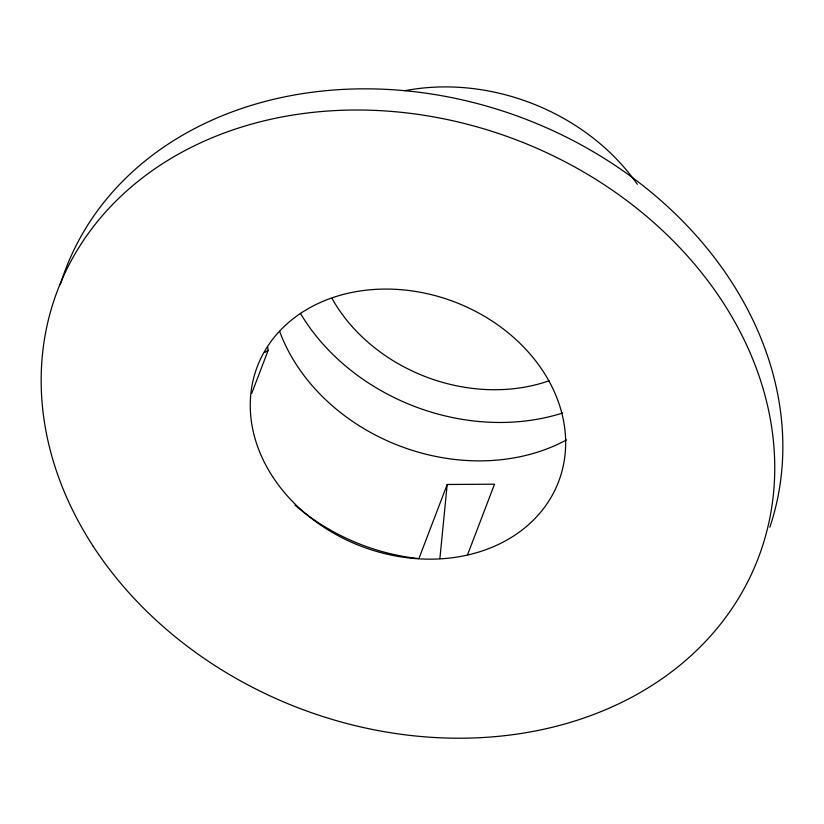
<?xml version="1.0" encoding="UTF-8"?>
<svg xmlns="http://www.w3.org/2000/svg" width="824" height="824" viewBox="0 0 824 824"><rect width="100%" height="100%" fill="white"/><g stroke="black" fill="none" stroke-linecap="round" stroke-linejoin="round"><path stroke-width="1.24" d="M439.882 558.59L447.195 484.481L494.513 484.203L467.569 554.737M251.722 393.378L268.161 350.344L267.522 346.616M418.891 558.6L447.195 484.481M264.906 352.394L268.161 350.344M60.306 284.702A375.054 304.2 20.9 0 1 509.17 113.187A375.054 304.2 20.9 0 1 769.832 527.236M417.644 558.466A187.316 151.925 20.9 0 1 294.992 505.102M566.469 439.934A187.316 151.925 20.9 0 1 279.614 331.289M562.689 412.989A200.345 162.493 20.9 0 1 300.42 313.367M404.934 90.702A200.345 162.493 20.9 0 1 637.343 184.319M549.041 380.791A161.257 130.789 20.9 0 1 332.021 298.442M93.194 546.281A375.054 304.2 20.9 0 0 728.426 613.633A375.054 304.2 20.9 0 0 402.246 112.425A375.054 304.2 20.9 0 0 93.194 546.281M272.62 476.643A161.257 130.789 20.9 0 0 545.745 505.596A161.257 130.789 20.9 0 0 405.501 290.11A161.257 130.789 20.9 0 0 272.62 476.643"/></g></svg>
